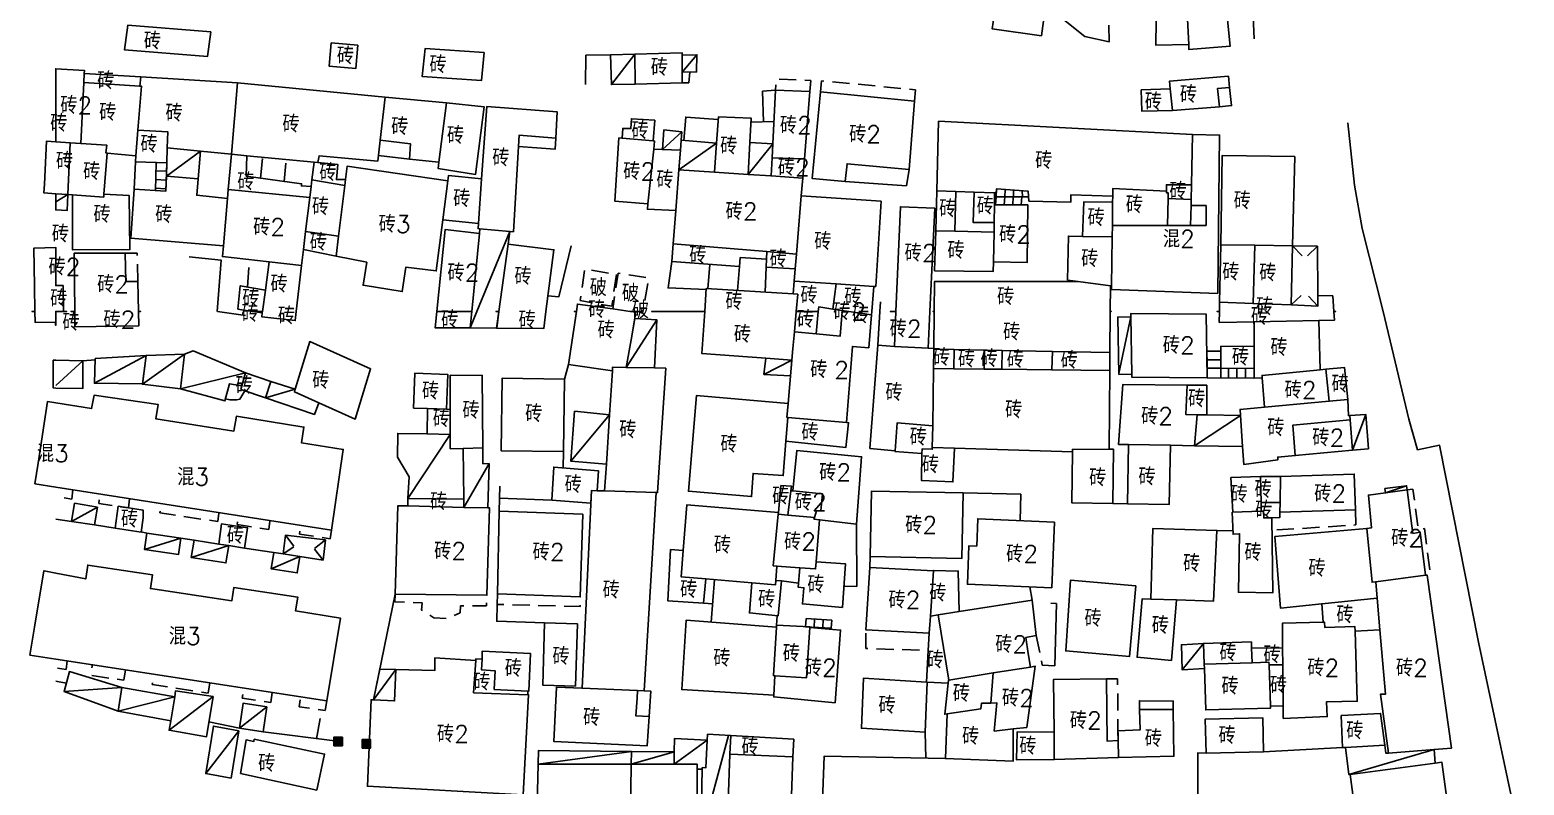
# Model space of a CAD drawing. Header units: millimetres. Extents: x 51 to 1261, y 60 to 1114.
# Drawn here: x 257.6 to 431.3, y 471.4 to 559.2 of the extents above; entities that cross this region are included whole.
import ezdxf

# ---------------------------------------------------------------- set-up
doc = ezdxf.new("R2010")
doc.units = ezdxf.units.MM
doc.linetypes.add('X5', pattern=[3, 2, -1])
doc.layers.add('JMD', color=6, linetype='Continuous')
doc.layers.get('0').off()
doc.styles.add('HZ', font='rs.shx', dxfattribs={"width": 0.8, "bigfont": 'hztxt.shx'})
doc.linetypes.add('443', pattern='A,9.4,[169,AAA.SHX,S=1,R=0,X=0,Y=0.15],0.6', length=10)

# ---------------------------------------------------------------- blocks, each defined once
blk = doc.blocks.new('*U16')
at = {"linetype": 'Continuous'}
for points in [[(0, 0), (0.5, 0.5), (-0.5, 0.5)], [(0, 0), (-0.5, 0.5), (-0.5, -0.5)], [(0, 0), (-0.5, -0.5), (0.5, -0.5)], [(0, 0), (0.5, -0.5), (0.5, 0.5)]]:
    blk.add_solid(points, dxfattribs=at)
blk = doc.blocks.new('gc002')
blk.add_lwpolyline([(-0.5, -0.5), (0.5, -0.5), (0.5, 0.5), (-0.5, 0.5), (-0.5, -0.5)])
at = {"linetype": 'Continuous'}
blk.add_blockref('*U16', (0, 0), dxfattribs=at)

msp = doc.modelspace()

# ---------------------------------------------------------------- linework, layer by layer
at = {"layer": 'JMD', "color": 6, "linetype": '443', "flags": 128}
for points in [[(403.61, 565.35), (399.61, 564.29), (399.89, 558.22)], [(375.5, 561.16), (376.93, 561.07), (380.21, 558.46), (383.03, 557.86), (382.98, 559.81)], [(325.08, 556.36), (322.21, 556.29), (322.17, 552.9)], [(333.41, 553.08), (334.15, 553.09), (334.29, 554.34)], [(344.26, 552.25), (342.73, 552.11), (342.84, 548.55)], [(337.58, 548.81), (333.8, 549.1), (333.57, 546.38)], [(341.38, 548.52), (344.06, 548.57)], [(414.86, 526.5), (412.42, 536.12), (411.54, 541.18), (410.76, 548.43)], [(269.83, 543.9), (269.68, 540.71)], [(284.36, 542.01), (284.62, 544.3)], [(287.33, 543.75), (287.11, 541.61)], [(298.08, 544.62), (301.68, 544.22)], [(352.34, 541.61), (359.46, 541.11), (359.77, 543)], [(392.54, 538.83), (392.49, 536.5)], [(317.79, 528.32), (319.04, 528.18), (320.49, 534.12)], [(279.35, 526.5), (279.82, 532.45), (276.08, 532.84)], [(282.87, 529.33), (283.03, 531.6)], [(332.18, 532.31), (331.75, 529.22), (336.2, 529.03)], [(336.39, 529.13), (336.61, 531.97)], [(339.83, 528.92), (340.07, 531.71)], [(343.05, 528.72), (343.15, 531.63)], [(279.36, 526.5), (282.65, 526.03)], [(279.36, 526.5), (282.65, 526.03)], [(356.36, 526.5), (356.15, 522.55)], [(356.43, 527.62), (356.36, 526.5)], [(356.43, 527.62), (356.36, 526.5)], [(414.86, 526.5), (417.85, 513.96), (418.88, 510.4), (421.44, 510.93), (425.97, 488.03), (431.26, 463.04)], [(414.86, 526.5), (417.85, 513.96), (418.88, 510.4), (421.44, 510.93), (425.97, 488.03), (431.26, 463.04)], [(265.17, 520.85), (263.74, 520.75)], [(320.19, 520.32), (319.71, 518.63)], [(280.3, 516.32), (280.83, 516.2), (281.32, 516.2), (281.61, 516.22), (281.98, 516.3), (282.56, 517.26)], [(319.6, 510.18), (319.57, 508.29)], [(312.19, 506.17), (312.13, 503.27)], [(312.16, 504.75), (318.26, 504.53)], [(372.68, 502.16), (372.75, 505.23), (366.07, 505.37)], [(383.46, 504.15), (385.16, 504.12)], [(260.57, 502.31), (262.42, 502.06)], [(260.57, 502.31), (262.42, 502.06)], [(265.07, 501.65), (267.49, 501.28)], [(270.5, 500.85), (271.17, 500.71)], [(352.2, 494.53), (353.69, 494.5), (353.66, 501.76)], [(397.42, 500.97), (395.56, 501.02)], [(275.12, 500.11), (276.67, 499.87)], [(282.52, 498.97), (285.91, 498.45)], [(355.24, 497.98), (355.2, 496.72)], [(337.16, 495.3), (336.77, 490.35)], [(346.9, 494.89), (344.93, 495.16)], [(300.04, 493.59), (297.53, 481.3)], [(374.08, 492.89), (373.8, 494.45)], [(311.88, 492.41), (311.84, 490.44), (317.37, 490.26)], [(335.89, 492.56), (336.94, 492.48)], [(375.25, 485.34), (376.71, 485.28), (376.9, 492.51), (376.23, 492.54)], [(344.37, 489.98), (344.44, 491.09)], [(260.57, 483.46), (261.8, 483.25)], [(260.57, 483.46), (261.8, 483.25)], [(278.39, 478.73), (281.94, 478.03)], [(290.9, 476.76), (291.31, 479.14)], [(284.69, 477.6), (293.32, 476.49)], [(361.73, 474.52), (361.63, 477.54)], [(364, 474.47), (349.9, 474.77), (349.07, 452.97)], [(394.32, 475.11), (393.35, 475.16), (393.35, 461.91), (412.37, 462.64)], [(400.96, 475.27), (410.13, 475.76)]]:
    msp.add_lwpolyline(points, dxfattribs=at)
at = {"layer": 'JMD', "color": 6, "linetype": 'Continuous', "flags": 128}
for points in [[(392.28, 557.54), (388.44, 557.48), (388.52, 563.21), (390.14, 563.36), (391.99, 563.52)], [(392.28, 557.54), (391.99, 563.52), (396.42, 563.91), (397.08, 557.35), (392.3, 556.96)], [(370.04, 561.93), (375.5, 561.16), (375.15, 558.56), (369.43, 559.36), (369.53, 560.15), (369.78, 561.97)], [(278.59, 559.03), (278.21, 556.14), (268.58, 556.92), (268.96, 559.81)], [(295.69, 557.45), (295.45, 554.74), (292.36, 555.02), (292.61, 557.72)], [(310.38, 556.6), (310.05, 553.34), (303.17, 553.81), (303.5, 557.06)], [(327.91, 552.94), (325.16, 552.88), (325.08, 556.36), (327.9, 556.43)], [(333.4, 556.32), (333.41, 554.32), (333.41, 553.08), (327.91, 552.94), (327.9, 556.43), (333.4, 556.56)], [(333.41, 554.32), (333.4, 556.32), (335.11, 556.36), (335.07, 554.36)], [(263.89, 554.17), (263.84, 553.13), (263.51, 546.04), (262.25, 546.12), (260.57, 546.23), (260.57, 554.72), (263.9, 554.52)], [(270.47, 553.77), (270.35, 552.69), (263.84, 553.13), (263.89, 554.17)], [(270.35, 552.69), (270.55, 552.68), (270.13, 547.57), (269.88, 544.58), (266.56, 544.91), (266.41, 544.93), (266.51, 545.84), (263.51, 546.04), (263.84, 553.13)], [(281.71, 553.09), (280.99, 544.79), (277.39, 545.14), (273.54, 545.51), (273.6, 547.39), (270.13, 547.57), (270.55, 552.68), (270.35, 552.69), (270.47, 553.77)], [(298.87, 551.43), (298.29, 546.4), (298.01, 543.98), (291.2, 544.61), (291.06, 543.8), (290.61, 543.84), (282.8, 544.61), (280.99, 544.79), (281.71, 553.09)], [(390.4, 549.85), (386.84, 549.77), (386.76, 552.26), (390.13, 552.39)], [(390.4, 549.85), (390.13, 552.39), (390.03, 553.27), (396.88, 553.85), (397.02, 552.56), (395.62, 552.44), (395.85, 550.31)], [(305.99, 550.74), (305.11, 543.84), (301.68, 544.22), (301.83, 545.98), (298.29, 546.4), (298.87, 551.43)], [(305.11, 543.84), (305.99, 550.74), (310.36, 550.31), (309.35, 542.41), (305.02, 543.12)], [(347.6, 544.25), (343.84, 544.37), (343.93, 545.99), (344.26, 552.25), (348.24, 552.07)], [(360.4, 550.97), (359.77, 543), (352.56, 543.68), (352.34, 541.61), (348.51, 541.94), (349.46, 552.03)], [(313.36, 535.8), (309.89, 536.1), (309.66, 536.12), (309.7, 536.74), (310.08, 541.9), (310.69, 550.35), (318.87, 549.71), (318.69, 546.65), (314.44, 546.99), (313.77, 535.77)], [(330.04, 546.32), (326.41, 546.64), (326.49, 547.78), (327.44, 547.76), (327.49, 548.91), (330.21, 548.74)], [(341.26, 546.16), (341.07, 542.44), (337.14, 542.71), (337.38, 546.08), (337.6, 549.12), (341.41, 548.99)], [(273.54, 545.51), (273.49, 543.79), (269.83, 543.9), (269.88, 544.58), (270.13, 547.57), (273.6, 547.39)], [(333.27, 546.41), (333.18, 545.25), (331.09, 545.32), (331.27, 547.61), (333.34, 547.38)], [(392.72, 547.06), (392.59, 541.2), (389.68, 541.23), (389.71, 540.48), (383.45, 540.78), (383.44, 539.92), (378.58, 540.07), (378.56, 539.2), (373.7, 539.33), (373.61, 540.5), (369.92, 540.74), (369.9, 540.28), (369.71, 540.29), (367.33, 540.37), (365.22, 540.44), (362.98, 540.52), (363.19, 548.61)], [(260.57, 546.23), (262.25, 546.12), (261.98, 540.08), (260.57, 540.17), (259.21, 540.27), (259.26, 541.3), (259.51, 546.3)], [(263.51, 546.04), (266.51, 545.84), (266.41, 544.93), (266.56, 544.91), (266.18, 540.13), (266.16, 539.79), (262.53, 540.04), (261.98, 540.08), (262.25, 546.12)], [(277.39, 545.14), (277.13, 541.9), (273.44, 542.24), (273.49, 543.79), (273.54, 545.51)], [(326.41, 546.64), (330.04, 546.32), (330.19, 546.3), (330.09, 545.36), (329.42, 539.02), (325.57, 539.31), (326.03, 546.68)], [(337.38, 546.08), (337.14, 542.71), (333, 542.98), (333.18, 545.25), (333.27, 546.41)], [(343.93, 545.99), (343.84, 544.37), (343.73, 542.26), (341.07, 542.44), (341.26, 546.16)], [(383.3, 529.45), (383.38, 535.16), (383.4, 536.5), (389.79, 536.5), (394.29, 536.5), (394.29, 538.81), (392.54, 538.83), (392.56, 539.52), (392.59, 541.2), (392.72, 547.06), (395.87, 547.01), (395.64, 528.59), (383.3, 529.03)], [(282.8, 544.61), (282.73, 542.21), (289.16, 541.35), (289.13, 541.09), (290.26, 541.02), (290.11, 539.75), (280.63, 540.67), (280.99, 544.79)], [(291.06, 543.8), (293.37, 543.57), (293.2, 541.83), (294.27, 541.83), (294.19, 541.16), (290.36, 541.81), (290.61, 543.84)], [(331.09, 545.32), (333.18, 545.25), (333, 542.98), (332.64, 538.25), (329.35, 538.38), (329.42, 539.02), (330.09, 545.36)], [(347.6, 544.25), (347.41, 542.01), (343.73, 542.26), (343.84, 544.37)], [(404.35, 534.12), (399.94, 534.19), (395.99, 534.25), (396.16, 544.63), (404.59, 544.5)], [(277.13, 541.9), (276.97, 540.01), (280.54, 539.64), (280.06, 534.11), (269.32, 535.01), (269.68, 540.71), (273.38, 540.5), (273.44, 542.24)], [(306.15, 541.67), (305.56, 537.13), (304.8, 531.21), (301.26, 531.63), (300.86, 528.81), (296.31, 529.54), (296.73, 532.22), (293.17, 532.93), (293.46, 535.26), (294.19, 541.16), (294.27, 541.83), (294.47, 543.41)], [(310.08, 541.9), (309.7, 536.74), (305.56, 537.13), (306.15, 541.67), (306.23, 542.3)], [(337.14, 542.71), (341.07, 542.44), (343.73, 542.26), (347.41, 542.01), (347.24, 539.94), (346.68, 533.16), (343.22, 533.45), (332.34, 534.35), (332.64, 538.25), (333, 542.98)], [(290.11, 539.75), (289.62, 535.8), (289.36, 533.69), (289.14, 531.85), (285.4, 532.27), (279.95, 532.88), (280.06, 534.11), (280.54, 539.64), (280.63, 540.67)], [(294.19, 541.16), (293.46, 535.26), (289.62, 535.8), (290.11, 539.75), (290.26, 541.02), (290.36, 541.81)], [(365.22, 540.44), (365.09, 535.82), (362.86, 535.87), (362.98, 540.52)], [(369.71, 540.29), (369.69, 538.91), (369.66, 536.83), (367.21, 536.85), (367.33, 540.37)], [(389.71, 540.48), (389.71, 540.28), (389.9, 540.27), (389.88, 539.64), (389.79, 536.5), (383.4, 536.5), (383.43, 539.2), (383.44, 539.92), (383.45, 540.78)], [(392.59, 541.2), (392.56, 539.52), (389.88, 539.64), (389.9, 540.27), (389.71, 540.28), (389.71, 540.48), (389.68, 541.23)], [(261.98, 540.08), (261.89, 538.22), (260.57, 538.31), (260.57, 540.17)], [(262.53, 540.04), (266.16, 539.79), (266.18, 540.13), (269.13, 539.97), (269.19, 533.69), (262.53, 533.65)], [(355.67, 529.41), (351.29, 529.7), (346.42, 530.01), (346.54, 531.43), (346.68, 533.16), (347.24, 539.94), (356.52, 539.31), (355.9, 529.4)], [(361.98, 522.2), (358.07, 522.43), (358.24, 526.5), (357.57, 526.5), (358.24, 526.5), (358.77, 538.67), (362.75, 538.5), (362.18, 526.5)], [(369.58, 532.26), (369.64, 535.72), (369.66, 536.83), (369.69, 538.91), (373.58, 538.89), (373.5, 532.2)], [(383.43, 539.2), (383.4, 536.5), (383.38, 535.16), (379.91, 535.22), (380.1, 539.26)], [(293.46, 535.26), (293.17, 532.93), (289.36, 533.69), (289.62, 535.8)], [(309.83, 535.54), (308.93, 526.5), (308.93, 526.5), (308.85, 526.5), (308.81, 526.5), (304.87, 526.5), (305.83, 536.01)], [(313.16, 534.31), (312.09, 526.5), (311.83, 524.55), (311.82, 524.55), (308.74, 524.57), (308.93, 526.5), (308.85, 526.5), (308.93, 526.5), (308.93, 526.5), (309.83, 535.54), (309.89, 536.1), (313.36, 535.8)], [(365.09, 535.82), (369.64, 535.72), (369.58, 532.26), (369.56, 531.14), (362.74, 531.23), (362.86, 535.87)], [(379.91, 535.22), (383.38, 535.16), (383.3, 529.45), (383.17, 529.47), (379.44, 529.97), (378.19, 530.13), (378.28, 535.25)], [(260.57, 533.93), (260.57, 529.49), (261.43, 529.5), (261.49, 526.5), (261.85, 526.5), (261.85, 526.49), (261.49, 526.49), (260.57, 526.49), (260.57, 525.24), (260.57, 524.88), (260.57, 524.87), (260.56, 524.88), (260.56, 525.23), (258.19, 525.19), (258.19, 525.19), (258.16, 526.49), (257.81, 526.49), (257.8, 526.5), (257.81, 526.5), (258.16, 526.5), (258.11, 529.45), (258.03, 533.86), (258.03, 533.86), (260.57, 533.94)], [(268.63, 533.28), (268.72, 529.98), (270.12, 529.98), (270.2, 526.5), (270.44, 526.5), (270.2, 526.5), (270.23, 524.8), (262.8, 524.7), (262.78, 526.5), (262.35, 526.5), (262.78, 526.5), (262.7, 533.26)], [(317.56, 526.5), (317.3, 524.5), (311.83, 524.55), (311.82, 524.55), (312.09, 526.5), (311.75, 526.5), (312.09, 526.5), (313.16, 534.31), (318.49, 533.66)], [(343.22, 533.45), (343.19, 532.59), (340.15, 532.76), (340.07, 531.71), (332.18, 532.31), (332.34, 534.35)], [(346.68, 533.16), (346.54, 531.43), (343.15, 531.63), (343.19, 532.59), (343.22, 533.45)], [(399.94, 534.19), (399.75, 527.41), (395.87, 527.56), (395.99, 534.25)], [(404.35, 534.12), (404.19, 527.24), (399.75, 527.41), (399.94, 534.19)], [(289.14, 531.85), (288.53, 526.5), (288.41, 525.43), (284.53, 525.88), (284.59, 526.31), (284.61, 526.5), (283.6, 526.5), (284.61, 526.5), (284.61, 526.5), (284.95, 528.98), (285.4, 532.27)], [(351.29, 529.7), (350.91, 526.77), (349.26, 527.02), (349.21, 526.5), (346.65, 526.5), (346.83, 528.5), (346.3, 528.53), (346.42, 530.01)], [(379.44, 529.97), (383.17, 529.47), (383.15, 526.5), (383.27, 526.5), (383.15, 526.5), (383.1, 521.71), (376.43, 521.84), (370.59, 521.96), (368.52, 522), (365.02, 522.07), (362.63, 522.12), (362.63, 522.16), (362.68, 526.5), (362.55, 526.5), (362.67, 526.5), (362.73, 529.99)], [(284.95, 528.98), (284.61, 526.5), (284.61, 526.5), (283.6, 526.5), (283.43, 526.5), (283.43, 526.5), (283.42, 526.5), (281.75, 526.77), (282.02, 529.47)], [(346.27, 522.19), (346.14, 520.83), (346.14, 520.83), (343.1, 521.05), (335.69, 521.59), (336.02, 526.5), (329.84, 526.5), (336.02, 526.5), (336.2, 529.14), (346.3, 528.53), (346.83, 528.5), (346.65, 526.5), (346.44, 524.13)], [(355.43, 526.5), (355.4, 526.1), (352.75, 526.5), (351.98, 526.5), (352.74, 526.5), (351.98, 526.61), (350.91, 526.77), (351.29, 529.7), (355.67, 529.41)], [(407.41, 525.42), (399.88, 525.29), (395.83, 525.22), (395.85, 526.5), (395.57, 526.5), (395.85, 526.5), (395.87, 527.56), (399.75, 527.41), (404.19, 527.24), (407.29, 527.12), (407.28, 528.35), (409.01, 528.29), (409.13, 526.5), (409.37, 526.5), (409.13, 526.5), (409.2, 525.46)], [(284.61, 526.5), (284.59, 526.31), (284.59, 526.31), (283.43, 526.5), (283.6, 526.5), (284.61, 526.5)], [(308.93, 526.5), (308.74, 524.57), (304.68, 524.6), (304.87, 526.5), (308.81, 526.5), (308.85, 526.5), (308.93, 526.5)], [(327.45, 523.18), (326.9, 519.98), (325.31, 520.01), (325.28, 519.59), (320.19, 520.32), (321.09, 526.5), (320.85, 526.5), (321.09, 526.5), (321.21, 527.34), (325.32, 526.78), (327.35, 526.5), (327.36, 526.5), (327.39, 526.5), (328.09, 526.5), (327.39, 526.5), (328.01, 526.41)], [(355.4, 526.1), (355.08, 522.26), (353.18, 522.43), (352.51, 513.56), (345.69, 514.16), (345.56, 514.17), (345.7, 515.78), (346.27, 522.19), (346.44, 524.13), (346.44, 524.13), (348.95, 523.88), (351.75, 523.6), (351.98, 526.5), (352.74, 526.5), (352.75, 526.5), (352.76, 526.5)], [(349.21, 526.5), (348.95, 523.88), (346.44, 524.13), (346.44, 524.13), (346.65, 526.5)], [(352.74, 526.5), (351.98, 526.5), (351.98, 526.61)], [(330.16, 519.92), (326.9, 519.98), (327.45, 523.18), (327.89, 525.67), (330.43, 525.53)], [(385.65, 519.2), (384.15, 519.17), (384.02, 525.84), (385.54, 525.88)], [(385.65, 519.2), (385.54, 525.88), (385.53, 526.25), (394.31, 526.16), (394.43, 518.76), (385.66, 518.85)], [(407.57, 519.7), (400.8, 519.04), (400.82, 518.78), (399.88, 518.72), (399.88, 519.85), (399.88, 522.43), (399.88, 525.29), (407.41, 525.42)], [(291.14, 515.87), (288.31, 517.13), (288.41, 517.44), (290.1, 522.99), (297.17, 519.83), (295.39, 513.97)], [(271.07, 521.37), (270.66, 518.05), (265.07, 518.13), (265.17, 521)], [(275.06, 517.49), (270.66, 518.03), (271.07, 521.37), (275.55, 521.51)], [(282.62, 519.34), (282.22, 517.85), (280.77, 518.07), (280.24, 516.08), (275.06, 517.49), (275.55, 521.51), (276.55, 521.92)], [(358.07, 522.43), (361.98, 522.2), (362.63, 522.16), (362.63, 522.12), (362.6, 519.84), (362.51, 513.2), (358.37, 513.52), (358.14, 510.28), (355.22, 510.55), (356.15, 522.55)], [(365.02, 522.07), (364.97, 519.82), (362.6, 519.84), (362.63, 522.12)], [(368.52, 522), (368.49, 519.78), (364.97, 519.82), (365.02, 522.07)], [(370.59, 521.96), (370.56, 519.76), (368.49, 519.78), (368.52, 522)], [(376.43, 521.84), (376.35, 519.69), (370.56, 519.76), (370.59, 521.96)], [(383.1, 521.71), (383.11, 519.62), (376.35, 519.69), (376.43, 521.84)], [(399.88, 522.43), (399.88, 519.85), (396.01, 519.88), (396.01, 522.45)], [(263.74, 520.75), (263.74, 517.53), (260.57, 517.58), (260.28, 517.59), (260.28, 520.81), (260.57, 520.81)], [(285.59, 518.33), (284.95, 516.45), (282.1, 517.41), (282.22, 517.85), (282.62, 519.34)], [(331.49, 519.89), (330.54, 505.42), (330.37, 505.42), (324.38, 505.61), (324.58, 508.71), (324.95, 514.45), (325.28, 519.59), (325.31, 520.01), (326.9, 519.98), (330.16, 519.92)], [(346.14, 520.83), (345.98, 519.01), (342.89, 519.16), (343.1, 521.05)], [(364.97, 519.82), (368.49, 519.78), (370.56, 519.76), (376.35, 519.69), (383.11, 519.62), (383.03, 510.45), (378.76, 510.43), (378.76, 510.16), (365.05, 510.57), (362.47, 510.65), (362.51, 513.2), (362.6, 519.84)], [(408.6, 516.04), (401.09, 515.36), (400.82, 518.78), (400.8, 519.04), (407.57, 519.7), (408.2, 519.76)], [(410.76, 516.23), (408.6, 516.04), (408.2, 519.76), (408.2, 519.76), (410.38, 519.98)], [(288.41, 517.44), (288.31, 517.13), (291.14, 515.87), (290.65, 514.52), (284.95, 516.45), (285.59, 518.33)], [(306, 515.11), (303.78, 515.18), (302.17, 515.24), (302.31, 519.3), (306.14, 519.17)], [(310.22, 510.62), (307.95, 510.55), (306.44, 510.51), (306.44, 512.19), (306.44, 515.09), (306.43, 519.06), (310.15, 519.04)], [(319.71, 518.63), (319.6, 510.18), (312.35, 510.28), (312.47, 518.73)], [(392.11, 517.93), (391.92, 514.51), (393.26, 514.48), (392.94, 510.87), (390.14, 510.92), (385.27, 511), (384.11, 511.02), (384.61, 517.99)], [(394.36, 514.47), (393.26, 514.48), (391.92, 514.51), (392.11, 517.93), (394.37, 517.91)], [(258.53, 508.85), (259.61, 516), (260.57, 515.86), (264.75, 515.19), (265.03, 516.75), (272.5, 515.65), (272.21, 514.01), (281.26, 512.56), (281.58, 514.3), (289.43, 513.03), (289.13, 511.21), (294, 510.44), (292.63, 501.05), (260.57, 506.06), (258.16, 506.44)], [(345.7, 515.78), (345.56, 514.17), (345.69, 514.16), (345.46, 511.38), (345.14, 507.4), (341.64, 507.64), (341.47, 504.95), (334.12, 505.57), (335.07, 516.73)], [(411, 514.38), (411.03, 513.87), (404.36, 513.25), (404.65, 509.72), (402.62, 509.54), (402.64, 509.24), (398.67, 508.69), (398.53, 510.77), (398.29, 514.4), (398.24, 515.1), (401.09, 515.36), (408.6, 516.04), (410.76, 516.23), (410.85, 514.36)], [(306, 515.11), (306.44, 515.09), (306.44, 512.19), (303.74, 512.24), (303.78, 515.18)], [(324.95, 514.45), (324.58, 508.71), (320.44, 509.08), (320.89, 514.88)], [(352.51, 513.56), (352.74, 513.54), (352.43, 510.68), (345.46, 511.38), (345.69, 514.16)], [(394.36, 514.47), (398.29, 514.4), (398.53, 510.77), (392.94, 510.87), (393.26, 514.48)], [(411.32, 510.35), (411.03, 513.87), (411, 514.38), (412.85, 514.51), (413.17, 510.52)], [(362.51, 513.2), (362.47, 510.65), (362.47, 510.45), (361.28, 510.5), (361.27, 509.98), (358.13, 510.2), (358.14, 510.28), (358.37, 513.52)], [(411.32, 510.35), (404.65, 509.72), (404.36, 513.25), (411.03, 513.87)], [(303.74, 512.24), (306.44, 512.19), (306.44, 510.51), (307.95, 510.55), (308.01, 504.65), (301.51, 504.71), (301.64, 507.24), (300.29, 509.54), (300.34, 512.3)], [(365.05, 510.57), (364.86, 506.65), (361.2, 506.84), (361.27, 509.98), (361.28, 510.5), (362.47, 510.45), (362.47, 510.65)], [(390.14, 510.92), (390.02, 504.05), (385.16, 504.12), (385.27, 511)], [(310.81, 503.63), (308.03, 503.7), (308.01, 504.65), (307.95, 510.55), (310.22, 510.62), (310.23, 508.77), (310.94, 508.79)], [(349.37, 502.26), (348.7, 502.33), (348.76, 502.52), (348.99, 503.28), (349.5, 503.3), (349.69, 505.29), (346.26, 505.62), (346.71, 510.3), (354.24, 509.58), (353.66, 501.76)], [(378.76, 510.16), (378.76, 510.43), (383.03, 510.45), (383.52, 510.45), (383.46, 504.15), (378.7, 504.22)], [(323.53, 505.64), (322.87, 505.66), (322.78, 504.19), (318.26, 504.53), (318.47, 508.39), (323.65, 507.95)], [(400.68, 504.27), (400.7, 503.25), (397.4, 503.14), (397.39, 503.14), (397.17, 507.17), (400.62, 507.27)], [(402.89, 504.27), (400.68, 504.27), (400.62, 507.27), (402.93, 507.28)], [(402.87, 503.13), (402.89, 504.27), (402.93, 507.28), (411.51, 507.57), (411.65, 503.43)], [(323.53, 505.64), (324.38, 505.61), (330.37, 505.42), (328.99, 482.36), (328.21, 482.39), (321.76, 482.66), (322.87, 505.66)], [(346.03, 505.64), (345.69, 502.8), (344.56, 502.91), (344.58, 503.1), (344.87, 506.24), (346.1, 506.17)], [(346.26, 505.62), (349.69, 505.29), (349.5, 503.3), (348.99, 503.28), (348.76, 502.52), (345.69, 502.8), (346.03, 505.64)], [(366.07, 505.37), (365.91, 497.76), (355.24, 497.98), (355.4, 505.59)], [(419.78, 495.8), (414.02, 495.05), (413.59, 494.99), (412.97, 501.24), (413.52, 501.3), (413.16, 505.12), (415.13, 505.39), (417.66, 505.73), (418.34, 500.66), (419.16, 500.8)], [(417.66, 505.73), (415.13, 505.39), (415.07, 505.88), (417.59, 506.22)], [(265.42, 503.73), (265.07, 501.65), (262.42, 502.06), (262.77, 504.17)], [(270.75, 502.47), (270.49, 500.82), (267.49, 501.28), (267.85, 503.82), (270.74, 503.37)], [(301.52, 503.86), (308.03, 503.7), (310.81, 503.63), (311, 503.63), (310.69, 493.47), (300.04, 493.59), (300.36, 503.89)], [(308.01, 504.65), (308.03, 503.7), (301.52, 503.86), (301.51, 504.71)], [(344.58, 503.1), (344.56, 502.91), (343.97, 496.9), (344.41, 496.87), (344.29, 495.19), (344.25, 494.7), (341.49, 494.93), (336.14, 495.38), (333.26, 495.63), (333.5, 498.67), (333.93, 503.98)], [(402.87, 503.13), (402.86, 502.5), (401.93, 502.49), (400.99, 502.47), (400.95, 503.26), (400.7, 503.25), (400.68, 504.27), (402.89, 504.27)], [(321.86, 502.92), (321.55, 493.28), (311.91, 493.62), (312.13, 503.27)], [(345.69, 502.8), (348.76, 502.52), (348.7, 502.33), (349.37, 502.26), (348.97, 497.36), (348.9, 496.53), (347.06, 496.67), (344.41, 496.87), (343.97, 496.9), (344.56, 502.91)], [(376.68, 501.99), (376.36, 494.34), (366.55, 494.75), (366.72, 499.23), (367.63, 499.19), (367.76, 502.37)], [(401.93, 502.49), (402.07, 493.76), (398.06, 493.82), (398.18, 500.63), (397.44, 500.58), (397.33, 503.13), (397.39, 503.14), (397.4, 503.14), (400.7, 503.25), (400.95, 503.26), (400.99, 502.47)], [(275.12, 500.11), (274.83, 498.2), (270.88, 498.81), (271.17, 500.71)], [(280.7, 499.25), (279.52, 499.43), (279.85, 501.79), (282.88, 501.32), (282.52, 498.97)], [(390.87, 492.93), (387.88, 493.03), (388.11, 501.25), (395.56, 501.02), (395.17, 492.8)], [(414.02, 495.05), (414.19, 493.13), (407.74, 492.48), (402.94, 491.99), (402.29, 500.29), (412.97, 501.24), (413.59, 494.99)], [(279.52, 499.43), (280.7, 499.25), (280.36, 497.24), (276.32, 497.86), (276.67, 499.87)], [(333.5, 498.67), (333.26, 495.63), (336.14, 495.38), (335.89, 492.56), (331.71, 492.84), (332.04, 498.79)], [(258.11, 489.75), (259.21, 496.32), (259.43, 496.27), (260.57, 496.05), (264.07, 495.38), (264.29, 496.98), (271.84, 495.84), (271.58, 494.24), (281.05, 492.83), (281.27, 494.36), (288.71, 493.27), (288.46, 491.66), (293.66, 490.81), (292.09, 481.2), (260.57, 486.05), (257.57, 486.51)], [(287.02, 498.28), (288.94, 497.98), (288.64, 496.07), (285.62, 496.53), (285.91, 498.45)], [(347.06, 496.67), (348.9, 496.53), (348.97, 497.36), (352.38, 497.11), (352.02, 492.06), (347.37, 492.47), (347.55, 494.34), (346.86, 494.42)], [(341.49, 494.93), (344.25, 494.7), (344.29, 495.19), (344.93, 495.16), (344.54, 491.08), (341.2, 491.41)], [(362.6, 496.33), (362.27, 491.05), (362.12, 489.06), (354.75, 489.45), (355.2, 496.72)], [(365.6, 491.57), (363.15, 491.19), (362.27, 491.05), (362.6, 496.33), (362.6, 496.36), (365.48, 496.28)], [(386.11, 494.57), (385.38, 486.34), (377.98, 486.99), (378.54, 495.24)], [(420.81, 475.54), (415.49, 475.11), (414.57, 481.97), (415.15, 481.97), (414.5, 489.47), (414.19, 493.13), (414.02, 495.05), (419.78, 495.8), (419.98, 495.82), (422.83, 475.7)], [(373.9, 485.12), (369.55, 484.43), (364.39, 483.6), (363.15, 491.19), (365.6, 491.57), (374.08, 492.89), (374.55, 488.78), (373.33, 488.54), (373.63, 486.68)], [(387.88, 493.03), (390.87, 492.93), (390.26, 485.9), (386.27, 486.26), (386.88, 493.06)], [(414.5, 489.47), (411.62, 489.31), (411.6, 489.83), (408.1, 489.72), (408.04, 490.36), (407.91, 490.35), (407.74, 492.48), (414.19, 493.13)], [(321.22, 490.13), (320.98, 482.9), (317.18, 483.03), (317.37, 490.26)], [(344.36, 489.78), (344, 484.13), (344.18, 484.11), (344.04, 481.85), (333.34, 482.5), (333.84, 490.57)], [(348.23, 489.71), (347.86, 483.88), (344.18, 484.11), (344, 484.13), (344.36, 489.78), (344.37, 489.98), (348.23, 489.79)], [(364.39, 483.6), (364.34, 483.6), (364.3, 483.24), (361.88, 483.36), (361.79, 483.37), (361.97, 487.06), (362.12, 489.06), (362.27, 491.05), (363.15, 491.19)], [(411.62, 489.31), (411.87, 481.15), (408.28, 481.07), (408.37, 479.35), (403.26, 479.15), (403.25, 480.58), (403.2, 485.37), (403.19, 487.33), (403.16, 490.22), (407.91, 490.35), (408.04, 490.36), (408.1, 489.72), (411.6, 489.83)], [(344.04, 481.85), (344.18, 484.11), (347.86, 483.88), (348.23, 489.71), (351.78, 489.42), (351.8, 489.42), (351.16, 480.97), (344.03, 481.65)], [(315.47, 482.33), (311.54, 482.51), (311.64, 484.7), (310.08, 484.79), (310.13, 486.04), (310.16, 486.98), (315.78, 486.69), (315.57, 482.33)], [(394.08, 485.46), (394.09, 484.94), (391.53, 484.79), (391.43, 487.71), (393.99, 487.87)], [(399.58, 487.37), (399.65, 485.63), (394.08, 485.46), (393.99, 487.87), (399.56, 488.04)], [(403.19, 487.33), (403.2, 485.37), (401.61, 485.37), (401.6, 485.68), (399.65, 485.63), (399.58, 487.37)], [(309.39, 485.88), (309.15, 482.13), (315.45, 481.9), (315.53, 481.9), (314.91, 470.26), (296.8, 471.25), (297.24, 481.31), (297.53, 481.3), (299.96, 481.19), (300.09, 484.82), (304.63, 484.71), (304.66, 486.2)], [(300.09, 484.82), (299.96, 481.19), (297.53, 481.3), (298.26, 484.87)], [(310.13, 486.04), (310.08, 484.79), (311.64, 484.7), (311.54, 482.51), (315.47, 482.33), (315.45, 481.9), (309.15, 482.13), (309.39, 485.88), (309.41, 486.08)], [(371.87, 477.92), (369.66, 477.67), (369.97, 480.95), (369.27, 480.93), (369.55, 484.43), (373.9, 485.12), (374.44, 485.21), (373.45, 478.1)], [(401.61, 485.37), (401.78, 480.6), (401.78, 480.35), (394.26, 480.13), (394.09, 484.94), (394.08, 485.46), (399.65, 485.63), (401.6, 485.68)], [(403.25, 480.58), (401.78, 480.6), (401.61, 485.37), (403.2, 485.37)], [(268.27, 482.76), (267.84, 479.98), (261.54, 482.29), (262.16, 484.59)], [(361.79, 483.37), (361.88, 483.36), (361.63, 477.54), (354.23, 478.01), (354.48, 483.84)], [(369.27, 480.93), (368.19, 480.91), (368.1, 480.25), (364.2, 479.68), (363.92, 479.64), (364.3, 483.24), (364.34, 483.6), (364.39, 483.6), (369.55, 484.43)], [(384.07, 476.56), (384.13, 474.61), (376.65, 474.35), (376.62, 477.55), (376.56, 483.68), (382.71, 483.74), (382.78, 476.51)], [(274.4, 481.67), (273.94, 478.88), (267.84, 479.98), (268.27, 482.76)], [(273.94, 478.88), (274.4, 481.67), (274.51, 482.37), (278.87, 481.69), (278.11, 477.02), (273.76, 477.76)], [(321.76, 482.66), (328.21, 482.39), (328.15, 481.51), (328.02, 479.43), (329.54, 479.38), (329.31, 475.94), (318.48, 476.45), (318.77, 482.78)], [(285.12, 480.51), (284.69, 477.6), (281.94, 478.03), (282.37, 480.92)], [(371.87, 477.92), (371.88, 474.18), (364, 474.47), (364.2, 479.68), (368.1, 480.25), (368.19, 480.91), (369.27, 480.93), (369.97, 480.95), (369.66, 477.67)], [(384.13, 474.61), (384.07, 476.56), (384.04, 477.7), (386.62, 477.8), (386.57, 480.2), (390.48, 480.17), (390.55, 474.74)], [(415.07, 476.03), (410.48, 475.78), (410.13, 475.76), (410.01, 479.47), (414.57, 479.72)], [(281.87, 477.72), (280.96, 472.2), (278.01, 472.73), (278.91, 478.25)], [(400.96, 475.27), (394.32, 475.11), (394.2, 479.06), (400.87, 479.23)], [(283.66, 476.72), (291.82, 475), (290.91, 470.81), (282.07, 472.74), (282.7, 476.64), (283.62, 476.47)], [(336.31, 476.63), (336.16, 473.41), (335.73, 473.43), (335.72, 473.24), (335.15, 473.25), (335.15, 473.82), (332.46, 473.82), (332.48, 475.25), (332.51, 476.81)], [(339.03, 477.15), (338.93, 475), (338.57, 465.03), (338.52, 463.78), (338.67, 463.78), (338.68, 462.18), (336.01, 462.24), (336.11, 465.22), (335.58, 465.21), (335.72, 473.24), (335.73, 473.43), (336.16, 473.41), (336.31, 476.63), (336.34, 477.3)], [(346.27, 474.67), (338.93, 475), (339.03, 477.15), (346.37, 476.73)], [(376.62, 477.55), (376.65, 474.35), (372.27, 474.31), (372.32, 477.58)], [(415.49, 475.11), (420.81, 475.54), (420.92, 473.95), (411.04, 472.63), (410.89, 472.61), (410.48, 475.78), (415.07, 476.03), (415.19, 475.09)], [(327.49, 475.31), (327.47, 473.82), (316.67, 473.82), (316.71, 475.42)], [(332.48, 475.25), (332.46, 473.82), (327.47, 473.82), (327.49, 475.31)], [(346.27, 474.67), (345.9, 464.61), (338.57, 465.03), (338.93, 475)], [(327.33, 464.92), (327.28, 461.73), (324.72, 461.76), (324.09, 461.77), (324.13, 463.23), (318.52, 463.37), (318.54, 461.84), (317.95, 461.85), (317.93, 459.67), (316.45, 459.69), (316.31, 459.69), (316.67, 473.82), (327.47, 473.82)], [(335.15, 473.25), (335.11, 464.87), (327.33, 464.92), (327.47, 473.82), (332.46, 473.82), (335.15, 473.82)], [(411.04, 472.63), (420.92, 473.95), (421.71, 474.05), (423.15, 463.27), (412.48, 461.85)]]:
    msp.add_lwpolyline(points, close=True, dxfattribs=at)
at = {"layer": 'JMD', "color": 6}
for points in [[(327.9, 556.43), (325.16, 552.88)], [(335.11, 556.36), (333.41, 554.32)], [(395.85, 550.31), (397.25, 550.43), (397.02, 552.56)], [(333.34, 547.38), (331.09, 545.32)], [(314.36, 545.69), (318.61, 545.35), (318.69, 546.65)], [(337.38, 546.08), (333, 542.98)], [(343.93, 545.99), (341.07, 542.44)], [(277.39, 545.14), (273.44, 542.24)], [(261.98, 540.08), (260.57, 539.26)], [(261.98, 540.08), (260.57, 539.26)], [(313.36, 535.8), (309.53, 526.5)], [(313.36, 535.8), (309.53, 526.5)], [(309.53, 526.5), (308.74, 524.57)], [(330.43, 525.53), (326.9, 519.98)], [(384.15, 519.26), (385.54, 525.88)], [(265.07, 518.13), (271.07, 521.37)], [(275.55, 521.51), (270.67, 518.04)], [(263.74, 520.75), (260.57, 517.86)], [(263.74, 520.75), (260.57, 517.86)], [(282.62, 519.34), (275.06, 517.49)], [(342.89, 519.16), (346.14, 520.83)], [(288.41, 517.44), (284.95, 516.45)], [(320.44, 509.08), (324.95, 514.45)], [(398.29, 514.4), (392.94, 510.87)], [(412.85, 514.51), (411.32, 510.35)], [(306.44, 512.19), (301.51, 504.71)], [(310.94, 508.79), (308.03, 503.7)], [(417.59, 506.22), (415.13, 505.39)], [(262.42, 502.06), (265.42, 503.73)], [(275.12, 500.11), (270.88, 498.81)], [(280.7, 499.25), (276.32, 497.86)], [(288.94, 497.98), (285.62, 496.53)], [(393.99, 487.87), (391.53, 484.79)], [(300.09, 484.82), (297.53, 481.3)], [(268.27, 482.76), (261.54, 482.29)], [(274.4, 481.67), (267.84, 479.98)], [(273.76, 477.76), (278.87, 481.69)], [(328.21, 482.39), (329.74, 482.33), (329.54, 479.38)], [(390.48, 480.17), (390.47, 481.17), (386.55, 481.2), (386.57, 480.2)], [(281.94, 478.03), (285.12, 480.51)], [(281.87, 477.72), (278.01, 472.73)], [(336.31, 476.63), (332.46, 473.82)], [(338.79, 477.16), (335.58, 465.21)], [(327.49, 475.31), (316.67, 473.82)], [(332.48, 475.25), (327.47, 473.82)], [(420.81, 475.54), (410.89, 472.61)]]:
    msp.add_lwpolyline(points, dxfattribs=at)
at = {"layer": 'JMD', "color": 6, "linetype": 'X5', "flags": 128}
for points in [[(348.24, 552.07), (348.35, 553.37), (344.33, 553.54), (344.26, 552.25)], [(360.4, 550.97), (360.5, 552.27), (349.58, 553.32), (349.46, 552.03)], [(270.12, 529.98), (270.03, 533.28), (268.63, 533.27)], [(262.55, 505.74), (262.44, 504.65), (260.57, 504.94)], [(417.66, 505.73), (418.33, 505.83), (418.94, 501.14), (419.68, 501.24), (420.36, 495.87), (419.78, 495.8)], [(269.14, 504.69), (269.04, 503.63), (265.58, 504.16), (265.71, 505.24)], [(279.54, 503.04), (279.43, 502.04), (272.68, 503.08), (272.8, 504.11)], [(285.45, 502.1), (285.34, 501.14), (281.65, 501.7), (281.81, 502.68)], [(411.65, 503.43), (411.71, 501.66), (401.96, 501.03)], [(292.63, 501.06), (292.49, 500.04), (288.91, 500.59), (289.06, 501.52)], [(300.04, 493.59), (300.01, 492.7), (303.15, 492.6), (303.11, 491.74), (304.52, 490.84), (306.12, 490.75), (307.58, 491.43), (307.62, 492.25), (310.65, 492.23), (310.69, 493.47)], [(311.91, 493.62), (311.88, 492.41), (321.52, 492.17), (321.55, 493.28)], [(362.12, 489.06), (361.97, 487.06), (354.75, 487.28), (354.75, 489.45)], [(374.55, 488.78), (375.25, 485.34)], [(261.89, 485.85), (261.78, 484.85), (260.57, 485.04)], [(268.67, 484.81), (268.48, 483.58), (264.66, 484.16), (264.83, 485.4)], [(278.47, 483.3), (278.29, 482.1), (271.79, 483.08), (271.95, 484.3)], [(382.71, 483.74), (384.01, 483.75), (384.03, 478.01), (384.07, 476.56)], [(285.74, 482.18), (285.59, 481), (282.26, 481.5), (282.42, 482.69)], [(292.09, 481.2), (291.9, 480.05), (288.89, 480.51), (289.04, 481.67)]]:
    msp.add_lwpolyline(points, dxfattribs=at)
at = {"layer": 'JMD', "color": 6, "linetype": 'Continuous', "flags": 128}
for points in [[(272.16, 540.57), (272.26, 543.83)], [(272.26, 543.83), (273.49, 543.79)], [(273.49, 543.79), (273.38, 540.5)], [(272.23, 542.83), (273.46, 542.79)], [(272.17, 540.83), (273.39, 540.77)], [(272.2, 541.83), (273.42, 541.78)], [(369.92, 540.74), (369.88, 539.84)], [(373.61, 540.5), (369.92, 540.74)], [(370.92, 540.68), (370.9, 539.84)], [(371.91, 540.61), (371.92, 539.83)], [(372.91, 540.55), (372.94, 539.82)], [(369.88, 539.84), (369.83, 538.91)], [(369.83, 538.91), (373.58, 538.89)], [(373.66, 539.82), (369.88, 539.84)], [(370.88, 539.84), (370.83, 538.9)], [(371.88, 539.83), (371.82, 538.9)], [(372.88, 539.83), (372.81, 538.89)], [(407.28, 528.35), (407.29, 527.12), (404.19, 527.24), (404.35, 534.12), (407.23, 534.08), (407.28, 528.35)], [(404.35, 534.12), (405.46, 532.97)], [(407.23, 534.08), (406.09, 532.95)], [(404.19, 527.24), (405.36, 528.33)], [(407.29, 527.12), (406.18, 528.27)], [(394.41, 519.88), (394.37, 522.45)], [(396.01, 521.88), (394.38, 521.88)], [(396.01, 522.45), (396.01, 519.88)], [(396.01, 520.88), (394.39, 520.88)], [(396.01, 519.88), (394.41, 519.88)], [(396.01, 519.88), (396.01, 518.75)], [(396.01, 519.88), (399.88, 519.85)], [(396.88, 519.87), (396.88, 518.74)], [(397.88, 519.87), (397.88, 518.74)], [(398.88, 519.86), (398.88, 518.73)], [(399.88, 519.85), (399.88, 518.72)], [(399.88, 518.72), (394.43, 518.76)], [(288.94, 497.98), (287.02, 498.28), (287.27, 500.45), (291.92, 499.92), (291.66, 497.57), (288.94, 497.98)], [(287.27, 500.45), (288.26, 499.2)], [(287.02, 498.28), (288.25, 499.09)], [(291.66, 497.57), (290.66, 498.82)], [(291.92, 499.92), (290.67, 498.93)], [(347.79, 490.77), (347.74, 489.81)], [(347.74, 489.81), (350.75, 489.65)], [(350.8, 490.59), (347.79, 490.77)], [(348.79, 490.71), (348.74, 489.77)], [(349.79, 490.65), (349.73, 489.71)], [(350.79, 490.59), (350.73, 489.65)]]:
    msp.add_lwpolyline(points, dxfattribs=at)
at = {"layer": 'JMD', "color": 6, "linetype": 'X5', "flags": 128}
for points in [[(325.74, 530.78), (325.22, 527.09), (321.54, 527.75), (322.07, 531.44)], [(328.83, 526.5), (328.23, 526.5), (328.09, 526.5), (327.39, 526.5), (327.36, 526.5), (327.35, 526.5), (325.32, 526.78), (325.96, 530.96), (329.51, 530.37)], [(327.39, 526.5), (328.09, 526.5), (328.23, 526.5), (328.83, 526.5), (328.79, 526.3), (328.01, 526.41), (327.36, 526.5)]]:
    msp.add_lwpolyline(points, close=True, dxfattribs=at)

# ---------------------------------------------------------------- block references
at = {"layer": 'JMD', "color": 6}
for p in [(293.39, 476.46), (296.68, 476.19)]:
    msp.add_blockref('gc002', p, dxfattribs=at)

# ---------------------------------------------------------------- texts
at = {"layer": 'JMD', "color": 6, "style": 'HZ'}
for s, p in [('砖', (270.82, 556.97)), ('砖', (293.26, 555.23)), ('砖', (304.01, 554.2)), ('砖', (329.75, 553.9)), ('砖', (265.39, 552.34)), ('砖', (391.24, 550.74)), ('砖2', (261.1, 549.47)), ('砖', (265.62, 548.67)), ('砖', (273.34, 548.57)), ('砖', (387.17, 549.89)), ('砖', (259.93, 547.4)), ('砖', (286.92, 547.3)), ('砖', (299.56, 547.01)), ('砖2', (344.75, 547.15)), ('砖', (270.42, 544.96)), ('砖', (306.05, 545.97)), ('砖', (327.49, 546.55)), ('砖2', (352.79, 546.11)), ('砖', (311.32, 543.37)), ('砖', (337.8, 544.76)), ('砖', (260.6, 542.98)), ('砖', (263.75, 541.78)), ('砖', (291.21, 541.66)), ('砖2', (326.54, 541.78)), ('砖2', (344.51, 542.25)), ('砖', (374.42, 543.06)), ('砖', (281.68, 540.6)), ('砖', (330.39, 540.82)), ('砖', (306.77, 538.63)), ('砖', (390.03, 539.49)), ('砖', (397.5, 538.38)), ('砖', (264.96, 536.8)), ('砖', (272.14, 536.77)), ('砖', (290.36, 537.69)), ('砖2', (338.44, 537.13)), ('砖', (363.25, 537.45)), ('砖', (367.63, 537.76)), ('砖', (380.52, 536.41)), ('砖', (384.96, 537.91)), ('砖', (260.12, 534.52)), ('砖2', (283.52, 535.31)), ('砖3', (298.11, 535.64)), ('砖', (290.1, 533.55)), ('砖', (348.75, 533.65)), ('砖2', (370.22, 534.45)), ('混2', (389.27, 533.93)), ('砖', (334.21, 532.03)), ('砖', (343.56, 531.62)), ('砖2', (359.25, 532.29)), ('砖', (364.23, 532.6)), ('砖', (379.77, 531.64)), ('砖2', (259.73, 530.69)), ('砖2', (306.11, 530)), ('砖', (313.89, 529.58)), ('砖', (396.17, 530.09)), ('砖', (400.47, 529.99)), ('砖2', (265.39, 528.65)), ('砖', (285.54, 528.69)), ('破', (322.64, 528.27)), ('破', (326.38, 527.63)), ('砖', (259.92, 526.98)), ('砖', (282.26, 527.04)), ('砖', (338.41, 526.66)), ('砖', (347.13, 527.38)), ('砖', (352.24, 527.19)), ('砖', (369.99, 527.22)), ('砖', (400.11, 526.05)), ('砖', (261.35, 524.25)), ('砖2', (266.11, 524.54)), ('砖', (282.15, 525.28)), ('砖', (286.4, 524.99)), ('砖', (305.37, 524.56)), ('砖', (314.38, 524.5)), ('砖', (322.46, 525.72)), ('破', (327.54, 525.68)), ('砖', (346.72, 524.59)), ('砖', (350.94, 525.49)), ('砖', (353.13, 525.1)), ('2', (353.07, 525.48)), ('砖', (399.51, 524.92)), ('砖', (323.56, 523.34)), ('砖', (339.4, 522.85)), ('砖2', (357.51, 523.48)), ('砖', (370.69, 523.11)), ('砖2', (389.26, 521.55)), ('砖', (401.76, 521.31)), ('砖', (362.52, 520.15)), ('砖', (365.45, 519.97)), ('砖', (368.07, 520.02)), ('砖', (371.12, 519.92)), ('砖', (377.38, 519.82)), ('砖', (397.29, 520.18)), ('砖', (290.39, 517.48)), ('砖', (348.27, 518.74)), ('2', (351.07, 518.67)), ('砖', (281.47, 516.89)), ('砖', (303.15, 516.24)), ('砖', (357.01, 516.08)), ('砖2', (403.42, 516.35)), ('砖', (408.88, 517.05)), ('砖', (307.85, 513.99)), ('砖', (370.93, 514.06)), ('砖', (392.2, 515.34)), ('砖', (304.4, 513.02)), ('砖', (315.14, 513.62)), ('砖2', (386.73, 513.31)), ('砖', (401.41, 511.97)), ('砖', (326.08, 511.73)), ('砖', (347.25, 511.44)), ('砖', (359.84, 510.88)), ('砖2', (406.64, 510.8)), ('混3', (258.38, 508.98)), ('砖', (337.83, 510.06)), ('砖2', (349.32, 506.77)), ('砖', (361.27, 507.67)), ('混3', (274.69, 506.25)), ('砖', (319.73, 505.36)), ('砖', (380.69, 506.15)), ('砖', (386.42, 506.27)), ('砖', (304.09, 503.37)), ('砖', (343.85, 504.03)), ('砖2', (346.48, 503.31)), ('砖', (397.12, 504.22)), ('砖', (399.93, 504.79)), ('砖2', (406.86, 504.3)), ('砖', (399.99, 502.41)), ('砖', (268.16, 501.35)), ('砖2', (359.32, 500.64)), ('砖', (280.46, 499.45)), ('砖', (337.09, 498.33)), ('砖2', (345.23, 498.72)), ('砖2', (415.79, 499.12)), ('砖2', (304.56, 497.62)), ('砖2', (316.01, 497.51)), ('砖2', (371.05, 497.28)), ('砖', (398.75, 497.46)), ('砖', (391.62, 496.18)), ('砖', (406.18, 495.62)), ('砖', (324.15, 493.09)), ('砖', (333.15, 493.15)), ('砖', (347.94, 493.72)), ('砖', (342.21, 492.01)), ('砖2', (357.37, 491.93)), ('砖', (362.11, 492.75)), ('砖', (380.15, 489.8)), ('砖', (409.44, 490.21)), ('混3', (273.72, 487.72)), ('砖', (387.98, 488.97)), ('砖2', (369.78, 486.77)), ('砖', (318.31, 485.38)), ('砖', (337.01, 485.16)), ('砖', (345.09, 485.71)), ('砖', (361.79, 484.96)), ('砖', (395.84, 485.79)), ('砖', (400.96, 485.56)), ('砖', (312.78, 483.98)), ('砖2', (347.65, 484.04)), ('砖2', (406.06, 484.03)), ('砖2', (416.36, 484.02)), ('砖', (309.09, 482.39)), ('砖', (364.85, 481.06)), ('砖', (396.08, 481.91)), ('砖', (401.71, 482.01)), ('砖', (356.21, 479.69)), ('砖2', (370.56, 480.52)), ('砖', (321.87, 478.27)), ('砖2', (378.45, 477.91)), ('砖2', (304.89, 476.33)), ('砖', (365.92, 476.08)), ('砖', (387.16, 475.81)), ('砖', (395.74, 476.17)), ('砖', (410.59, 476.72)), ('砖', (340.29, 474.87)), ('砖', (372.58, 474.94)), ('砖', (284.1, 472.93))]:
    msp.add_text(s, height=2, dxfattribs=at).set_placement(p)

doc.saveas('drawing.dxf')
